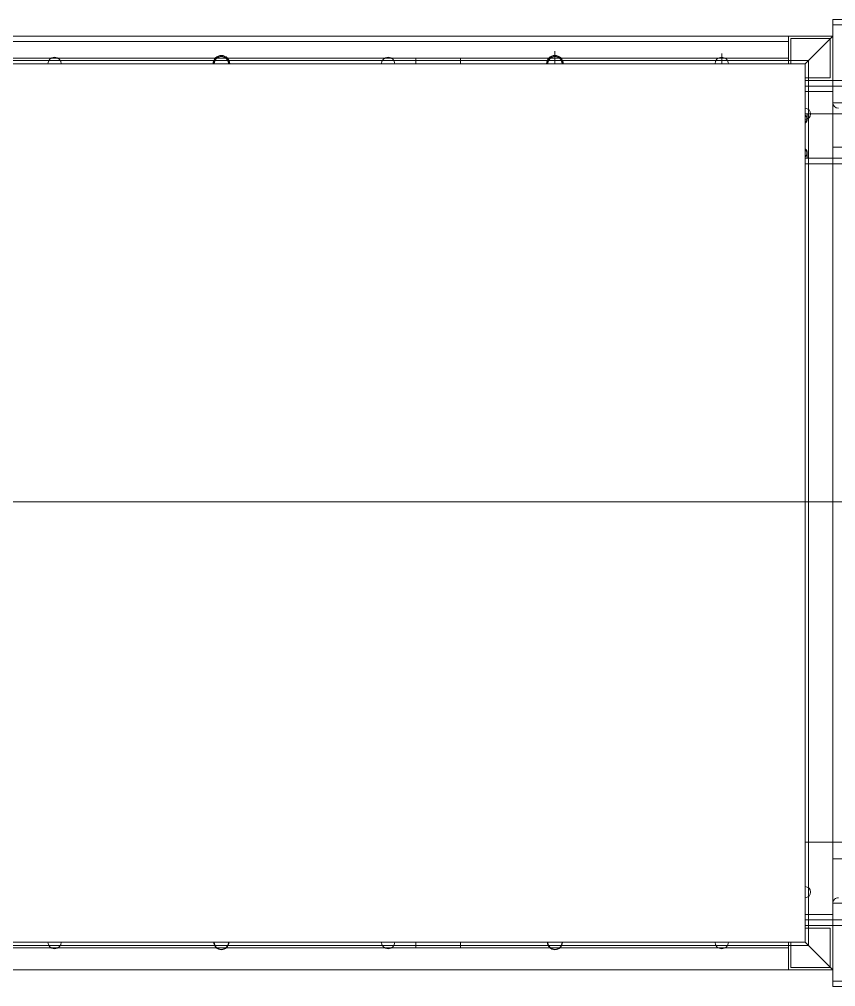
# Model space of a CAD drawing. Header units: millimetres. Extents: x 0 to 79600, y 0 to 55400.
# Drawn here: x 37996 to 38730, y 30672 to 31542 of the extents above; entities that cross this region are included whole.
import ezdxf

# ---------------------------------------------------------------- set-up
doc = ezdxf.new("R2010")
doc.units = ezdxf.units.MM
doc.header["$LTSCALE"] = 50
doc.layers.add('MACHINE', color=204, linetype='Continuous')

# ---------------------------------------------------------------- blocks, each defined once
blk = doc.blocks.new('A$C6AD54ABD')
at = {"color": 0, "linetype": 'ByBlock', "lineweight": -2}
for p, q in [((2381.1, 436.01), (2400.1, 436.01)), ((2400.1, 436.01), (2400.1, 381.01)), ((2400.1, 381.01), (2400.1, 436.01)), ((2400.1, 436.01), (2400.1, 381.01)), ((2356.1, 431.01), (2400.1, 431.01)), ((2400.1, 431.01), (2400.1, 381.01)), ((2400.1, 421.01), (2936.1, 421.01)), ((2936.1, 421.01), (2400.1, 421.01)), ((2440.1, 421.01), (2400.1, 421.01)), ((2400.1, 421.01), (2936.1, 421.01)), ((2400.1, 421.01), (2936.1, 421.01)), ((2936.1, 421.01), (2400.1, 421.01)), ((2400.1, 421.01), (3200.1, 421.01)), ((2400.1, 381.01), (2400.1, 421.01)), ((2400.1, 421.01), (2400.1, -418.99)), ((3200.1, 421.01), (2400.1, 421.01)), ((2440.1, 421.01), (2400.1, 421.01)), ((2400.1, 421.01), (2400.1, 381.01)), ((2425.1, 396.01), (2400.1, 421.01)), ((2437.8, 418.71), (2402.4, 418.71)), ((2402.4, 418.71), (2402.4, 383.31)), ((2437.8, 396.01), (2437.8, 418.71)), ((2440.1, 421.01), (3160.1, 421.01)), ((2440.1, 396.01), (2440.1, 421.01)), ((2936.1, 421.01), (3490.1, 421.01)), ((2956.1, 421.01), (3490.1, 421.01)), ((2440.1, 401.01), (3160.1, 401.01)), ((2735.1, 396.01), (2735.1, 401.01)), ((2775.1, 401.01), (2775.1, 396.01)), ((3150.8, 399.01), (2422.1, 399.01)), ((2422.1, 399.01), (2422.1, 1.01)), ((2425.1, 1.01), (2425.1, 396.01)), ((2425.1, 396.01), (3150.8, 396.01)), ((2473.54, 396.01), (3117.92, 396.01)), ((2402.4, 383.31), (2425.1, 383.31)), ((2400.1, 381.01), (2356.1, 381.01)), ((2382.1, 376.01), (2425.1, 376.01)), ((2400.1, 381.01), (2400.1, 361.01)), ((2400.1, 361.01), (2400.1, 381.01)), ((2425.1, 381.01), (2400.1, 381.01)), ((2400.1, 381.01), (2425.1, 381.01)), ((2400.1, 381.01), (2425.1, 381.01)), ((2400.1, 381.01), (2425.1, 381.01)), ((2402.09, 371.01), (2400.1, 371.01)), ((2400.1, -368.99), (2400.1, 371.01)), ((2425.1, 371.01), (2402.09, 371.01)), ((2400.1, 361.01), (2382.1, 361.01)), ((2425.1, 337.96), (2425.1, 363.08)), ((2353.1, 321.01), (2400.1, 321.01)), ((2425.1, 306.01), (2370.1, 306.01)), ((0, 0), (3658, 0)), ((2422.1, -396.99), (2422.1, 1.01)), ((2425.1, 1.01), (2425.1, -393.99)), ((2425.1, -303.99), (2370.1, -303.99)), ((2425.1, -309.09), (2370.2, -309.09)), ((2423.1, -309.09), (2423.1, -313.84)), ((2425.1, -311.29), (2424.93, -311.12)), ((2353.1, -318.99), (2400.1, -318.99)), ((2425.1, -362.04), (2425.1, -336.92)), ((2423.1, -344.34), (2423.1, -349.09)), ((2425.1, -342.29), (2424.93, -342.12)), ((2370.2, -349.09), (2425.1, -349.09)), ((2400.1, -358.99), (2382.1, -358.99)), ((2400.1, -358.99), (2400.1, -368.99)), ((2400.1, -358.99), (2400.1, -378.99)), ((2382.1, -373.99), (2425.1, -373.99)), ((2400.1, -368.99), (2400.1, -378.99)), ((2400.1, -368.99), (2425.1, -368.99)), ((2400.1, -378.99), (2356.1, -378.99)), ((2400.1, -378.99), (2400.1, -433.99)), ((2400.1, -433.99), (2400.1, -378.99)), ((2400.1, -378.99), (2400.1, -418.99)), ((2400.1, -418.99), (2400.1, -378.99)), ((2400.1, -428.99), (2400.1, -378.99)), ((2400.1, -378.99), (2400.1, -418.99)), ((2425.1, -378.99), (2400.1, -378.99)), ((2400.1, -378.99), (2425.1, -378.99)), ((2400.1, -378.99), (2425.1, -378.99)), ((2400.1, -378.99), (2425.1, -378.99)), ((2425.1, -378.99), (2400.1, -378.99)), ((2402.4, -416.69), (2402.4, -381.29)), ((2402.4, -381.29), (2402.4, -416.69)), ((2402.4, -381.29), (2425.1, -381.29)), ((2425.1, -381.29), (2402.4, -381.29)), ((2425.1, -393.99), (2400.1, -418.99)), ((3150.8, -396.99), (2422.1, -396.99)), ((2425.1, -393.99), (3150.8, -393.99)), ((2437.8, -393.99), (2437.8, -416.69)), ((2437.8, -416.69), (2437.8, -393.99)), ((2440.1, -393.99), (2440.1, -418.99)), ((2440.1, -418.99), (2440.1, -393.99)), ((2440.1, -398.99), (3160.1, -398.99)), ((2473.54, -393.99), (3117.92, -393.99)), ((2481.39, -393.99), (2514.21, -393.99)), ((2500.1, -393.99), (2500.1, -403.15)), ((2631.47, -393.99), (2671.88, -393.99)), ((2650.1, -405.44), (2650.1, -393.99)), ((2735.1, -393.99), (2735.1, -398.99)), ((2775.1, -398.99), (2775.1, -393.99)), ((2781.39, -393.99), (2814.21, -393.99)), ((2933.31, -393.99), (2969.68, -393.99)), ((3081.39, -393.99), (3114.21, -393.99)), ((2437.8, -416.69), (2402.4, -416.69)), ((2402.4, -416.69), (2437.8, -416.69)), ((2440.1, -413.99), (3160.1, -413.99)), ((2400.1, -418.99), (2936.1, -418.99)), ((2400.1, -418.99), (2936.1, -418.99)), ((2936.1, -418.99), (2400.1, -418.99)), ((2400.1, -418.99), (3200.1, -418.99)), ((2400.1, -418.99), (3200.1, -418.99)), ((2440.1, -418.99), (2400.1, -418.99)), ((2400.1, -418.99), (2440.1, -418.99)), ((2400.1, -418.99), (2440.1, -418.99)), ((2400.1, -418.99), (2440.1, -418.99)), ((2440.1, -418.99), (3160.1, -418.99)), ((2440.1, -418.99), (3160.1, -418.99)), ((2936.1, -418.99), (3490.1, -418.99)), ((2956.1, -418.99), (3490.1, -418.99)), ((2356.1, -428.99), (2400.1, -428.99)), ((2381.1, -433.99), (2400.1, -433.99))]:
    blk.add_line(p, q, dxfattribs=at)
for centre, radius, start, end in [((2500.1, 396.01), 6, 0, 180), ((2650.1, 396.01), 6.75, 0, 180), ((2650.1, 396.01), 6.5, 0, 180), ((2800.1, 396.01), 6, 0, 180), ((2950.1, 396.01), 6.75, 0, 180), ((2950.1, 396.01), 6.5, 0, 180), ((3100.1, 396.01), 6, 0, 180), ((2395.1, 361.01), 5, 270, 0), ((2425.1, 351.01), 5, 90, 270), ((2425.1, 351.01), 5, 90, 270), ((2427.4, -313.59), 4, 125.09963, 234.90037), ((2427.35, -313.84), 4.25, 180, 238.03428), ((2425.1, -348.99), 5, 90, 270), ((2425.1, -348.99), 5, 90, 270), ((2427.35, -344.34), 4.25, 121.96572, 180), ((2427.4, -344.59), 4, 125.09963, 234.90037), ((2395.1, -358.99), 5, 0, 90), ((2500.1, -393.99), 6, 180, 0), ((2500.1, -393.99), 6, 180, 0), ((2650.1, -393.99), 7.5, 180, 0), ((2650.1, -393.99), 6.75, 180, 0), ((2650.1, -393.99), 6.5, 180, 0), ((2800.1, -393.99), 6, 180, 0), ((2800.1, -393.99), 6, 180, 0), ((2950.1, -393.99), 7.5, 180, 0), ((2950.1, -393.99), 6.75, 180, 0), ((2950.1, -393.99), 6.5, 180, 0), ((3100.1, -393.99), 6, 180, 0), ((3100.1, -393.99), 6, 180, 0)]:
    blk.add_arc(centre, radius, start, end, dxfattribs=at)

msp = doc.modelspace()

# ---------------------------------------------------------------- block references
at = {"layer": 'MACHINE', "lineweight": 5, "rotation": 180}
msp.add_blockref('A$C6AD54ABD', (41127.58, 31108.1), dxfattribs=at)

doc.saveas('drawing.dxf')
